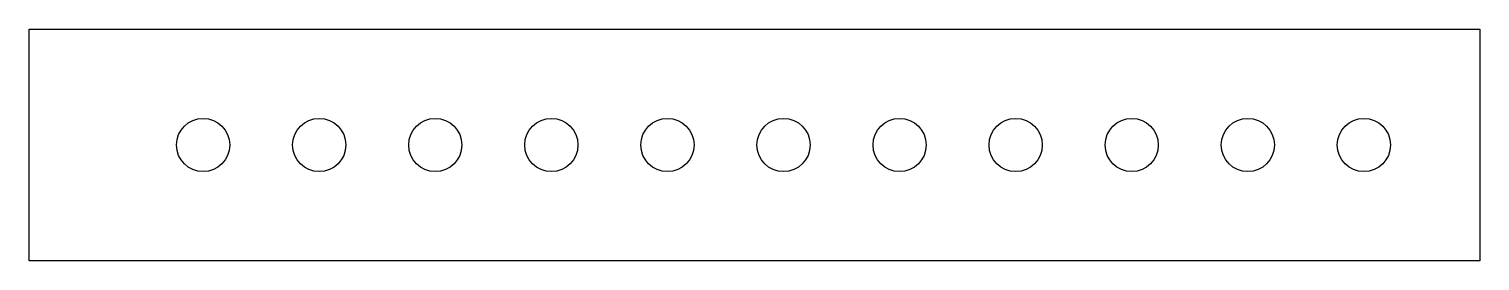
# Model space of a CAD drawing. Header units: millimetres. Extents: x -95 to 30, y -10 to 10.
import ezdxf

# ---------------------------------------------------------------- set-up
doc = ezdxf.new("R2010")
doc.units = ezdxf.units.MM
doc.layers.get('0').update_dxf_attribs({"linetype": 'CONTINUOUS'})

msp = doc.modelspace()

# ---------------------------------------------------------------- linework, layer by layer
msp.add_lwpolyline([(30, -10), (-95, -10), (-95, 10), (30, 10)], close=True)
for centre in [(-80, 0), (-70, 0), (-60, 0), (-50, 0), (-40, 0), (-30, 0), (-20, 0), (-10, 0), (0, 0), (10, 0), (20, 0)]:
    msp.add_circle(centre, 2.29)

doc.saveas('drawing.dxf')
